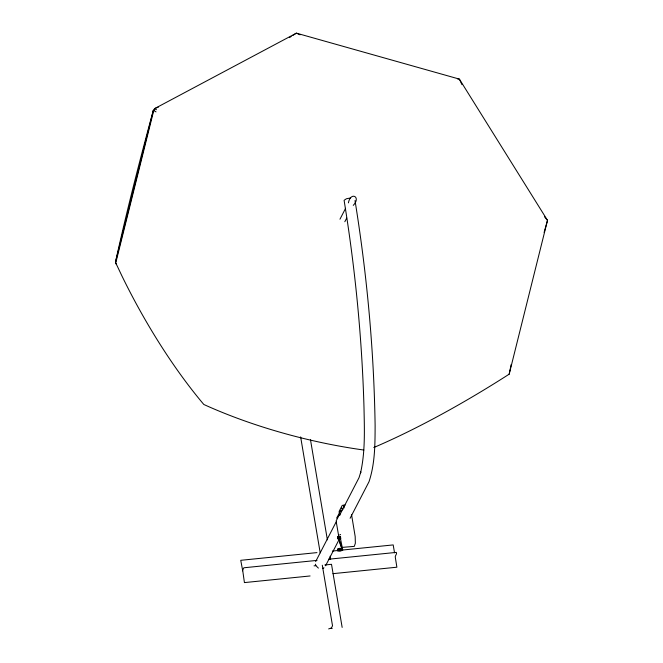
<?xml version="1.0" encoding="UTF-8"?>
<svg xmlns="http://www.w3.org/2000/svg" width="663" height="663" viewBox="0 0 663 663"><rect width="100%" height="100%" fill="white"/><g stroke="black" fill="none" stroke-linecap="round" stroke-linejoin="round"><path stroke-width="0.99" d="M342.058 549.237L337.475 549.32M341.594 549.337L340.003 549.32M242.766 570.835L244.423 582.595L310.085 575.965M338.776 535.331L339.008 534.66M373.799 447.517A224.251 44.479 -32 0 0 509.176 374.172L547.505 220.365L459.368 79.104L296.378 33.15L154.661 108.591L154.015 109.412L115.677 263.228L116.58 264.661M242.716 570.047L243.885 567.777L317.03 560.392M331.376 628.11L332.519 625.781L322.301 565.232M339.97 219.204L345.589 208.315M348.406 202.87C350.603 191.151 361.517 196.836 353.246 205.381M344.818 221.724L346.691 218.094M336.622 518.143L340.517 510.924L342.912 509.292M336.108 520.985L339.207 514.969L340.136 514.878M315.654 561.594L336.39 521.474M339.688 515.093L359.014 477.708L360.796 471.915L360.515 473.067C365.371 451.743 364.426 429.641 364.004 407.936C362.048 338.387 355.244 268.996 344.089 200.325L346.368 198.784L350.346 197.988M325.574 565.754L339.257 539.276M350.114 518.275L368.993 481.761C375.034 463.719 375.051 444.343 375.117 425.513C373.957 350.172 367.004 274.946 355.012 200.558M342.158 627.413L331.508 564.304L324.862 564.975M330.68 628.234L328.649 628.914M340.21 534.544L340.583 534.502M316.964 552.611L240.744 560.31L242.724 570.86M332.42 551.052L337.566 550.53M339.63 550.323L393.192 544.92L394.543 552.843M328.591 559.232L396.341 552.387C397.344 554.235 394.493 555.834 395.397 557.856L396.88 567.205L332.975 573.661M314.038 565.846L315.886 565.663L318.389 568.116M345.191 505.082L342.249 505.38L339.141 511.388L339.473 513.344M337.881 536.442L339.39 536.317M337.815 536.508L339.464 536.425M337.765 536.657L339.199 536.516M337.732 536.881L339.539 536.607M338.18 536.997L339.613 536.856M337.724 537.154L339.158 537.013M338.238 537.295L339.671 537.154M337.732 537.469L339.166 537.328M338.279 537.618L339.713 537.478M337.757 537.809L339.191 537.66M337.807 538.132L339.241 537.991M338.312 538.265L339.754 538.124M337.865 538.431L339.299 538.29M337.931 538.679L339.738 538.406M338.271 538.77L339.705 538.621M338.014 538.862L339.655 538.77M338.163 538.986L339.597 538.845M337.409 549.138C343.036 545.981 343.766 552.818 337.6 550.87M340.069 550.191L341.702 550M337.624 550.68L342.721 550.058L340.467 538.505A2.983 0.63 84.3 0 1 340.459 539.201M332.18 628.557L330.696 628.292M340.467 536.185L340.749 538.729L340.45 538.174M154.703 109.776L154.661 108.591L156.418 109.677M156.004 111.865L153.368 110.24A219.685 11.951 -74.8 0 0 115.495 262.067L153.368 110.24L153.41 111.417M339.464 540.386L341.884 548.981M315.886 565.663L315.381 564.188M115.793 263.012L121.951 275.99A220.215 68.297 61.8 0 0 203.823 404.48A224.251 80.629 14 0 0 363.846 450.036M351.572 514.737L355.186 536.574L355.351 543.229L354.315 546.37L341.594 547.439L339.986 543.594L336.323 522.295M343.649 505.239L344.105 507.933M310.483 439.76L327.381 539.856M330.141 556.199L330.655 559.265M300.637 436.909L320.204 552.834M292.913 35.379A221.608 46.783 -32.1 0 0 296.378 33.15A224.251 80.629 14 0 0 300.082 34.816M291.181 36.49A221.608 46.783 -32.1 0 1 289.441 37.6M158.44 107.066A221.608 46.783 -32.1 0 1 154.661 108.591M457.387 78.839A224.251 80.629 14 0 0 459.368 79.104A224.251 69.549 61.8 0 0 461.987 84.665M509.176 374.172A224.251 17.727 -74.3 0 1 511.181 364.509M544.099 232.473A224.251 17.727 -74.3 0 1 547.505 220.365A224.251 69.549 61.8 0 1 544.464 216.718M323.967 567.793A5.379 5.006 27.3 0 1 322.79 568.423M341.81 508.04L342.207 508.612L341.81 508.04M339.332 512.764L339.746 513.411L339.332 512.764M340.616 510.295L341.031 510.866L340.616 510.295"/></g></svg>
